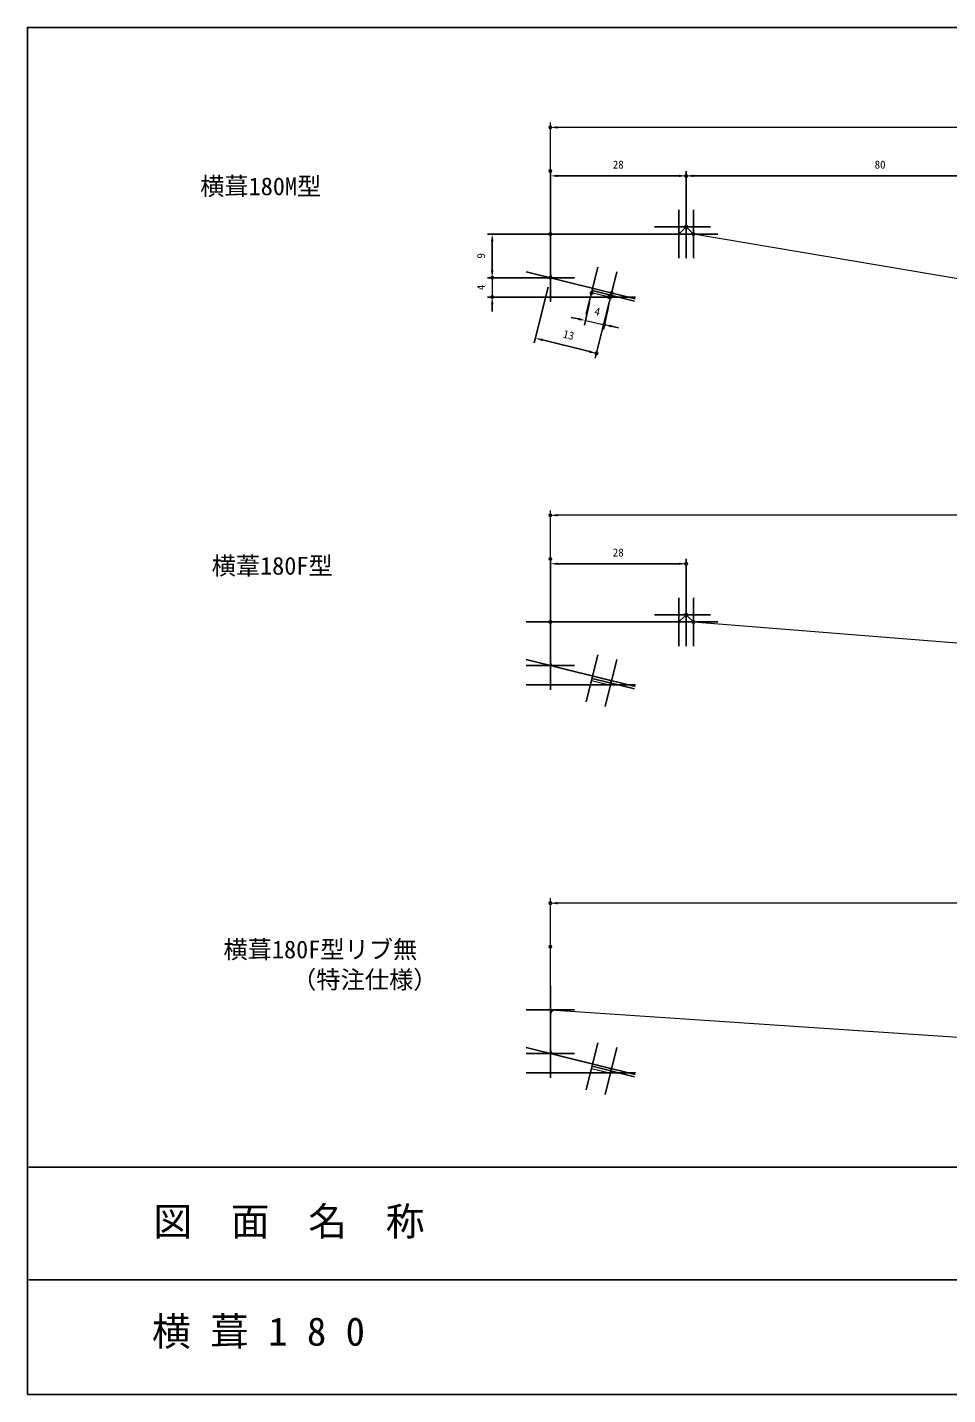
# Model space of a CAD drawing. Units: millimetres on the paper. Extents: x -193 to 201, y -162 to 120.
# Drawn here: x -193.4 to -3.6, y -162.4 to 119.6 of the extents above; entities that cross this region are included whole.
import ezdxf
from ezdxf.enums import TextEntityAlignment as Align

# ---------------------------------------------------------------- set-up
doc = ezdxf.new("R2010")
doc.units = ezdxf.units.MM
doc.header["$PDMODE"] = 32
doc.header["$PDSIZE"] = 0.5
for name, color, linetype, lineweight in [('0-0_0', 7, 'Continuous', 25), ('0-1_補助線１', 7, 'Continuous', 25), ('0-2_実線', 4, 'Continuous', 18), ('0-5_寸法線', 7, 'Continuous', 25)]:
    doc.layers.add(name, color=color, linetype=linetype, lineweight=lineweight)
doc.layers.add('0-8_DEFPOINTS', color=7, linetype='Continuous')
doc.styles.add('ＭＳ ゴシック', font='')
doc.styles.get('ＭＳ ゴシック').set_extended_font_data('MS Gothic')

# ---------------------------------------------------------------- blocks, each defined once
blk = doc.blocks.new('D20')
at = {"layer": '0-5_寸法線'}
for p, q in [((220, 202), (220, 226)), ((141.5, 225), (218.5, 225))]:
    blk.add_line(p, q, dxfattribs=at)
for points in [[(141.5, 225.25), (141.5, 224.75), (140, 225)], [(218.5, 225.25), (218.5, 224.75), (220, 225)]]:
    blk.add_solid(points, dxfattribs=at)
at = {"layer": '0-8_DEFPOINTS'}
for p in [(220, 225), (140, 214.5), (220, 200)]:
    blk.add_point(p, dxfattribs=at)
at = {"layer": '0-5_寸法線', "style": 'ＭＳ ゴシック'}
blk.add_text('80', height=1.65, dxfattribs=at).set_placement((178.875, 226), align=Align.BOTTOM_LEFT)
blk = doc.blocks.new('D21')
at = {"layer": '0-5_寸法線'}
for p, q in [((100, 205.5), (100, 207)), ((110, 204), (99, 204)), ((122.002, 200.004), (99, 200.004)), ((100, 198.504), (100, 197.004))]:
    blk.add_line(p, q, dxfattribs=at)
for points in [[(99.75, 205.5), (100.25, 205.5), (100, 204)], [(99.75, 198.504), (100.25, 198.504), (100, 200.004)]]:
    blk.add_solid(points, dxfattribs=at)
at = {"layer": '0-8_DEFPOINTS'}
for p in [(112, 204), (100, 200.004), (124.002, 200.004)]:
    blk.add_point(p, dxfattribs=at)
at = {"layer": '0-5_寸法線', "style": 'ＭＳ ゴシック'}
blk.add_text('4', height=1.65, rotation=90, dxfattribs=at).set_placement((99, 201.44), align=Align.BOTTOM_LEFT)
blk = doc.blocks.new('D22')
at = {"layer": '0-5_寸法線'}
for p, q in [((110, 213), (99, 213)), ((100, 211.5), (100, 205.5)), ((110, 204), (99, 204))]:
    blk.add_line(p, q, dxfattribs=at)
for points in [[(99.75, 211.5), (100.25, 211.5), (100, 213)], [(99.75, 205.5), (100.25, 205.5), (100, 204)]]:
    blk.add_solid(points, dxfattribs=at)
at = {"layer": '0-8_DEFPOINTS'}
for p in [(112, 213), (100, 204), (112, 204)]:
    blk.add_point(p, dxfattribs=at)
at = {"layer": '0-5_寸法線', "style": 'ＭＳ ゴシック'}
blk.add_text('9', height=1.65, rotation=90, dxfattribs=at).set_placement((99, 207.938), align=Align.BOTTOM_LEFT)
blk = doc.blocks.new('D23')
at = {"layer": '0-5_寸法線'}
for p, q in [((111.518, 202.059), (108.659, 190.544)), ((124.126, 198.928), (121.267, 187.413)), ((110.355, 191.153), (120.052, 188.746))]:
    blk.add_line(p, q, dxfattribs=at)
for points in [[(110.416, 191.396), (110.295, 190.911), (108.9, 191.515)], [(120.112, 188.988), (119.992, 188.503), (121.508, 188.384)]]:
    blk.add_solid(points, dxfattribs=at)
at = {"layer": '0-8_DEFPOINTS'}
for p in [(112, 204), (124.608, 200.869), (121.508, 188.384)]:
    blk.add_point(p, dxfattribs=at)
at = {"layer": '0-5_寸法線', "style": 'ＭＳ ゴシック'}
blk.add_text('13', height=1.65, rotation=346.054, dxfattribs=at).set_placement((114.353, 191.191), align=Align.BOTTOM_LEFT)
blk = doc.blocks.new('D24')
at = {"layer": '0-5_寸法線'}
for p, q in [((120.054, 198.91), (119.013, 194.194)), ((123.961, 198.047), (122.92, 193.331)), ((117.763, 195.494), (116.299, 195.817)), ((124.6, 193.984), (126.065, 193.661))]:
    blk.add_line(p, q, dxfattribs=at)
for points in [[(117.817, 195.738), (117.71, 195.25), (119.228, 195.17)], [(124.654, 194.228), (124.546, 193.74), (123.135, 194.308)]]:
    blk.add_solid(points, dxfattribs=at)
at = {"layer": '0-8_DEFPOINTS'}
for p in [(120.485, 200.863), (124.392, 200), (123.135, 194.308)]:
    blk.add_point(p, dxfattribs=at)
at = {"layer": '0-5_寸法線', "style": 'ＭＳ ゴシック'}
blk.add_text('4', height=1.65, rotation=347.55, dxfattribs=at).set_placement((120.848, 195.837), align=Align.BOTTOM_LEFT)
blk = doc.blocks.new('D25')
at = {"layer": '0-5_寸法線'}
for p, q in [((112, 215), (112, 226)), ((140, 216.5), (140, 226)), ((113.5, 225), (138.5, 225))]:
    blk.add_line(p, q, dxfattribs=at)
for points in [[(113.5, 225.25), (113.5, 224.75), (112, 225)], [(138.5, 225.25), (138.5, 224.75), (140, 225)]]:
    blk.add_solid(points, dxfattribs=at)
at = {"layer": '0-8_DEFPOINTS'}
for p in [(140, 225), (140, 214.5), (112, 213)]:
    blk.add_point(p, dxfattribs=at)
at = {"layer": '0-5_寸法線', "style": 'ＭＳ ゴシック'}
blk.add_text('28', height=1.65, dxfattribs=at).set_placement((124.875, 226), align=Align.BOTTOM_LEFT)
blk = doc.blocks.new('D29')
at = {"layer": '0-5_寸法線'}
for p, q in [((112, 135), (112, 146)), ((113.5, 145), (138.5, 145)), ((140, 136.5), (140, 146))]:
    blk.add_line(p, q, dxfattribs=at)
for points in [[(113.5, 145.25), (113.5, 144.75), (112, 145)], [(138.5, 145.25), (138.5, 144.75), (140, 145)]]:
    blk.add_solid(points, dxfattribs=at)
at = {"layer": '0-8_DEFPOINTS'}
for p in [(140, 145), (112, 133), (140, 134.5)]:
    blk.add_point(p, dxfattribs=at)
at = {"layer": '0-5_寸法線', "style": 'ＭＳ ゴシック'}
blk.add_text('28', height=1.65, dxfattribs=at).set_placement((124.875, 146), align=Align.BOTTOM_LEFT)

msp = doc.modelspace()

# ---------------------------------------------------------------- linework, layer by layer
at = {"layer": '0-0_0'}
for p, q in [((-193.089, -115.481), (200.371, -115.481)), ((-193.089, -138.671), (200.371, -138.671))]:
    msp.add_line(p, q, dxfattribs=at)
msp.add_lwpolyline([(-193.383, -162.368), (200.617, -162.368), (200.617, 119.632), (-193.383, 119.632)], close=True, dxfattribs=at)
at = {"layer": '0-1_補助線１'}
for p, q in [((-85.5, 82), (-85.5, 63)), ((-59, 82), (-59, 72)), ((-57.5, 82), (-57.5, 72)), ((-56, 82), (-56, 72)), ((-90.5, 77), (-51, 77)), ((-64, 78.5), (-52.5, 78.5)), ((-90.5, 69.242), (-68.039, 63.664)), ((-90.5, 68), (-80.5, 68)), ((-75.69, 70.201), (-78.1, 60.495)), ((-71.807, 69.237), (-74.217, 59.531)), ((-76.895, 65.348), (-68.158, 63.178)), ((-90.5, 64), (-67.928, 64)), ((-85.5, 2), (-85.5, -17)), ((-59, 2), (-59, -8)), ((-57.5, 2), (-57.5, -8)), ((-56, 2), (-56, -8)), ((-64, -1.5), (-52.5, -1.5)), ((-90.5, -3), (-51, -3)), ((-90.5, -10.758), (-68.039, -16.336)), ((-75.69, -9.799), (-78.1, -19.505)), ((-71.807, -10.763), (-74.217, -20.469)), ((-90.5, -12), (-80.5, -12)), ((-90.5, -16), (-67.928, -16)), ((-76.895, -14.652), (-68.158, -16.822)), ((-85.5, -78), (-85.5, -97)), ((-90.5, -83), (-80.5, -83)), ((-75.69, -89.799), (-78.1, -99.505)), ((-90.5, -90.758), (-68.039, -96.336)), ((-90.5, -92), (-80.5, -92)), ((-71.807, -90.763), (-74.217, -100.469)), ((-76.895, -94.652), (-68.158, -96.822)), ((-90.5, -96), (-67.928, -96))]:
    msp.add_line(p, q, dxfattribs=at)
at = {"layer": '0-2_実線'}
for p, q in [((-85.5, 76.5), (-85.5, 68.782)), ((-84.741, 67.812), (-73.377, 64.99)), ((-73.618, 64.019), (-77.015, 64.863)), ((-56, -3), (-57.146, -1.854)), ((-85.5, -3.5), (-85.5, -11.218)), ((-56, -3), (107.341, -15.994)), ((-84.741, -12.188), (-73.377, -15.01)), ((-73.618, -15.981), (-77.015, -15.137)), ((-85.5, -84.07), (-85.5, -91.218)), ((-84.433, -83.072), (107.366, -95.995)), ((-84.741, -92.188), (-73.377, -95.01)), ((-73.618, -95.981), (-77.015, -95.137))]:
    msp.add_line(p, q, dxfattribs=at)
for points in [[(-57.854, 78.146), (-59, 77), (-85, 77)], [(22.146, 62.854), (21, 64), (-56, 77), (-57.146, 78.146)], [(-57.854, -1.854), (-59, -3), (-85, -3)]]:
    msp.add_lwpolyline(points, dxfattribs=at)
for centre, radius, start, end in [((-85, 76.5), 0.5, 90, 180), ((-57.5, 77.793), 0.5, 45, 135), ((-84.5, 68.782), 1, 180, 256.05433), ((-73.498, 64.504), 0.5, 256.05433, 76.05433), ((-57.5, -2.207), 0.5, 45, 135), ((-85, -3.5), 0.5, 90, 180), ((-84.5, -11.218), 1, 180, 256.05433), ((-73.498, -15.496), 0.5, 256.05433, 76.05433), ((-84.5, -84.07), 1, 86.14518, 180), ((-84.5, -91.218), 1, 180, 256.05433), ((-73.498, -95.496), 0.5, 256.05433, 76.05433)]:
    msp.add_arc(centre, radius, start, end, dxfattribs=at)
at = {"layer": '0-5_寸法線', "color": 3, "lineweight": 18}
for p, q in [((-85.5, 77), (-85.5, 100)), ((93, 99), (-84, 99)), ((-97.5, 68), (-97.5, 64.004)), ((-78.272, 59.17), (-74.365, 58.308)), ((-85.5, -3), (-85.5, 20)), ((93, 19), (-84, 19)), ((-85.5, -83), (-85.5, -60)), ((93, -61), (-84, -61))]:
    msp.add_line(p, q, dxfattribs=at)
at = {"layer": '0-5_寸法線', "color": 3}
for p in [(-85.5, 99), (-85.5, 19), (-85.5, -61)]:
    msp.add_point(p, dxfattribs=at)
at = {"layer": '0-5_寸法線'}
for points in [[(-84, 99.25), (-84, 98.75), (-85.5, 99)], [(-84, 19.25), (-84, 18.75), (-85.5, 19)], [(-84, -60.75), (-84, -61.25), (-85.5, -61)]]:
    msp.add_solid(points, dxfattribs=at)
at = {"layer": '0-8_DEFPOINTS'}
for p in [(-85.5, 90), (-56, 77), (-85.5, 10), (-56, -3), (-85.5, -70)]:
    msp.add_point(p, dxfattribs=at)

# ---------------------------------------------------------------- block references
at = {"layer": '0-5_寸法線'}
for name in ['D25', 'D20', 'D22', 'D21', 'D23', 'D24', 'D29']:
    msp.add_blockref(name, (-197.5, -136), dxfattribs=at)

# ---------------------------------------------------------------- texts
at = {"layer": '0-0_0', "style": 'ＭＳ ゴシック'}
for s, height, p in [('横葺180M型', 3.666, (-157.74, 83.919)), ('横葦180F型', 3.666, (-155.377, 5.65)), ('横葺180F型リブ無', 3.666, (-152.938, -73.48)), ('（特注仕様）', 3.666, (-138.783, -79.711)), ('図  面  名  称', 5.865, (-167.391, -131.327))]:
    msp.add_text(s, height=height, dxfattribs=at).set_placement(p, align=Align.BOTTOM_LEFT)
at = {"layer": '0-5_寸法線', "style": 'ＭＳ ゴシック'}
msp.add_text('横 葺 1 8 0', height=5.865, dxfattribs=at).set_placement((-167.677, -154.032), align=Align.BOTTOM_LEFT)

doc.saveas('drawing.dxf')
